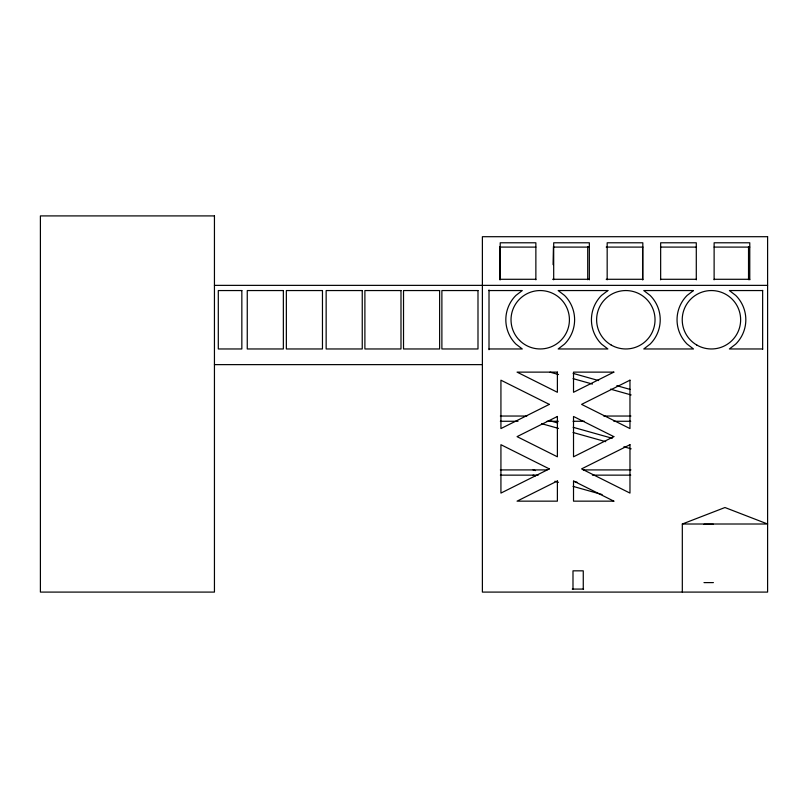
<?xml version="1.0" encoding="UTF-8"?>
<svg xmlns="http://www.w3.org/2000/svg" width="808" height="808" viewBox="0 0 808 808"><rect width="100%" height="100%" fill="white"/><g stroke="black" fill="none" stroke-linecap="round" stroke-linejoin="round"><path stroke-width="1.21" d="M553.086 264.65L553.44 246.561M682.316 524.008L724.958 507.525L767.6 524.008L682.316 524.008L682.316 592.092M499.91 247.086L535.866 247.107M553.541 247.086L589.345 247.107M606.202 247.086L642.825 247.107M660.49 247.086L696.294 247.107M714.11 247.086L749.774 247.107M499.91 279.285L535.866 279.285M552.611 279.285L589.345 279.285M606.202 279.285L642.825 279.285M660.49 279.285L696.294 279.285M714.11 279.285L749.774 279.285M214.443 285.365L767.6 285.365M489.012 290.557L522.271 290.557L515.898 295.435A34.401 34.401 0 0 0 515.898 344.077L522.271 348.965L489.012 348.965M762.641 290.557L729.392 290.557L735.755 295.435A34.401 34.401 0 0 1 735.755 344.077L729.392 348.965L762.641 348.965M214.443 364.63L482.386 364.63M500.344 416.039L526.836 416.039M603.758 416.039L630.937 416.039M500.344 421.271L518.009 421.271M547.016 421.271L558.368 421.271M573.044 421.271L584.335 421.271M613.848 421.271L630.755 421.271M500.344 469.913L547.016 469.913M583.265 469.913L630.937 469.913M500.344 475.144L538.189 475.144M592.415 475.144L630.755 475.144M703.98 524.271L713.413 524.271M703.98 582.608L713.413 582.608M572.246 589.082L583.598 589.082M573.135 373.407L598.627 380.568M616.827 385.689L630.179 389.436M550.036 372.155L558.51 374.538M573.044 378.619L592.415 384.063M610.565 389.163L631.149 394.94M549.389 420.614L557.773 422.968M573.135 427.291L612.252 438.279M541.562 423.655L558.51 428.412M573.044 432.492L605.727 441.683M623.887 446.784L631.149 448.824M533.088 469.913L535.522 470.599M573.508 481.275L577.144 482.295M533.088 475.144L535.512 475.831M554.884 481.275L558.51 482.295M573.044 486.376L602.091 494.536M762.641 290.385L762.641 349.44M749.774 279.821L749.774 242.784L714.12 242.784L714.12 279.821M748.531 246.561L748.531 279.709M696.294 279.821L696.294 242.784L660.651 242.784L660.651 279.821M642.825 279.821L642.825 242.784L607.172 242.784L607.172 279.821M642.592 246.561L642.592 279.709M589.345 279.821L589.345 242.784L553.692 242.784L553.692 279.821M587.719 246.561L587.719 279.709M583.265 589.082L583.265 570.832L572.993 570.832L572.993 589.082M535.866 279.821L535.866 242.784L500.213 242.784L500.213 279.821M499.91 246.561L499.91 279.709M489.012 289.961L489.012 349.712M607.869 290.557L601.505 295.435A34.401 34.401 0 0 0 601.505 344.077L607.869 348.965L558.177 348.965L564.54 344.077A34.401 34.401 0 0 0 564.54 295.435L558.177 290.557L607.869 290.557M693.476 290.557L687.113 295.435A34.401 34.401 0 0 0 687.113 344.077L693.476 348.965L643.784 348.965L650.147 344.077A34.401 34.401 0 0 0 650.147 295.435L643.784 290.557L693.476 290.557M549.319 404.384L500.93 428.573L500.93 380.184L549.319 404.384M613.838 372.124L573.518 392.284L573.518 372.124L613.838 372.124M557.389 416.474L517.059 436.633L557.389 456.803L557.389 416.474M629.967 380.184L581.578 404.384L629.967 428.573L629.967 380.184M549.319 468.892L500.93 493.092L500.93 444.703L549.319 468.892M613.838 436.633L573.518 456.803L573.518 416.474L613.838 436.633M557.389 480.992L517.059 501.152L557.389 501.152L557.389 480.992M629.967 444.703L581.578 468.892L629.967 493.092L629.967 444.703M214.443 215.908L40.4 215.908L40.4 592.092L214.443 592.092L214.443 215.908M767.6 236.704L482.386 236.704L482.386 592.092L767.6 592.092L767.6 236.704M241.844 290.557L218.301 290.557L218.301 348.965L241.844 348.965L241.844 290.557M283.356 290.557L247.258 290.557L247.258 348.965L283.356 348.965L283.356 290.557M322.463 290.557L286.355 290.557L286.355 348.965L322.463 348.965L322.463 290.557M362.247 290.557L326.149 290.557L326.149 348.965L362.247 348.965L362.247 290.557M400.99 290.557L364.893 290.557L364.893 348.965L400.99 348.965L400.99 290.557M439.623 290.557L403.525 290.557L403.525 348.965L439.623 348.965L439.623 290.557M477.993 290.557L441.885 290.557L441.885 348.965L477.993 348.965L477.993 290.557M557.389 372.124L517.059 372.124L557.389 392.284L557.389 372.124M613.838 501.152L573.518 501.152L573.518 480.992L613.838 501.152M611.222 345.056A29.209 29.209 0 0 0 655.035 319.756A29.209 29.209 0 0 0 611.222 294.466A29.209 29.209 0 0 0 611.222 345.056M519.574 340.41A29.209 29.209 0 0 0 568.428 327.321A29.209 29.209 0 0 0 532.664 291.547A29.209 29.209 0 0 0 519.574 340.41M696.829 345.056A29.209 29.209 0 0 0 740.643 319.756A29.209 29.209 0 0 0 696.829 294.466A29.209 29.209 0 0 0 696.829 345.056"/></g></svg>
